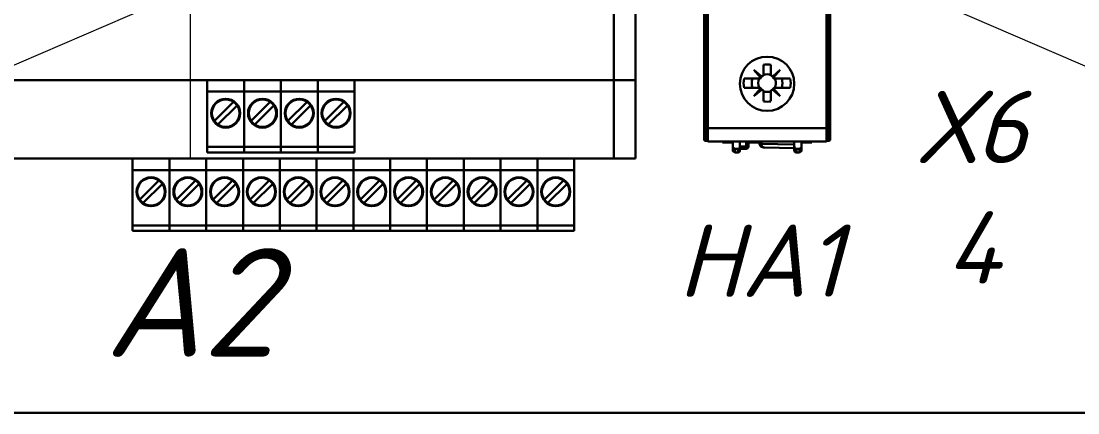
# Model space of a CAD drawing. Header units: millimetres. Extents: x 0 to 53000, y -591 to 24400.
# Drawn here: x 6993.2 to 7139.1, y 2835 to 2889.2 of the extents above; entities that cross this region are included whole.
import ezdxf
from ezdxf.enums import TextEntityAlignment as Align

# ---------------------------------------------------------------- set-up
doc = ezdxf.new("R2010")
doc.units = ezdxf.units.MM
doc.layers.add('КК перф 40х60', color=6, linetype='Continuous', lineweight=30)
doc.layers.add('Основная', color=7, linetype='Continuous', lineweight=30)
doc.layers.add('Привязки', color=2, linetype='Continuous', lineweight=0, plot=False, transparency=0.8)
doc.styles.add('текст', font='isocpeui.ttf')

# ---------------------------------------------------------------- blocks, each defined once
blk = doc.blocks.new('ПР200')
for p, q in [((120, -34), (120, -22.5)), ((123, -22.5), (123, -34)), ((120, -34), (3, -34)), ((63.88, -34), (63.88, -34.6)), ((63.88, -34.6), (63.88, -34.97)), ((63.88, -34.97), (63.88, -35.57)), ((68.96, -34), (68.96, -34.6)), ((68.96, -34.6), (68.96, -34.97)), ((68.96, -34.97), (68.96, -35.57)), ((74.04, -34), (74.04, -34.6)), ((74.04, -34.6), (74.04, -34.97)), ((74.04, -34.97), (74.04, -35.57)), ((79.12, -34), (79.12, -34.6)), ((79.12, -34.6), (79.12, -34.97)), ((79.12, -34.97), (79.12, -35.57)), ((84.2, -34), (84.2, -34.6)), ((84.2, -34.6), (84.2, -34.97)), ((84.2, -34.97), (84.2, -35.57)), ((123, -34), (120, -34)), ((120, -44.85), (120, -34)), ((123, -34), (123, -44.85)), ((68.96, -35.57), (63.88, -35.57)), ((63.88, -35.57), (63.88, -43)), ((74.04, -35.57), (68.96, -35.57)), ((68.96, -35.57), (68.96, -43)), ((79.12, -35.57), (74.04, -35.57)), ((74.04, -35.57), (74.04, -43)), ((84.2, -35.57), (79.12, -35.57)), ((79.12, -35.57), (79.12, -43)), ((84.2, -35.57), (84.2, -43)), ((67.49, -37.01), (64.86, -39.64)), ((65.35, -40.13), (67.98, -37.5)), ((72.57, -37.01), (69.94, -39.64)), ((70.43, -40.13), (73.06, -37.5)), ((77.65, -37.01), (75.02, -39.64)), ((75.51, -40.13), (78.14, -37.5)), ((82.73, -37.01), (80.1, -39.64)), ((80.59, -40.13), (83.22, -37.5)), ((63.88, -43), (63.88, -43.2)), ((68.96, -43.22), (63.88, -43.22)), ((63.88, -43.22), (63.88, -44)), ((68.96, -43), (68.96, -43.2)), ((74.04, -43.22), (68.96, -43.22)), ((68.96, -43.22), (68.96, -44)), ((74.04, -43), (74.04, -43.2)), ((74.04, -43.2), (74.04, -43.22)), ((79.12, -43.22), (74.04, -43.22)), ((74.04, -43.22), (74.04, -44)), ((79.12, -43), (79.12, -43.2)), ((79.12, -43.2), (79.12, -43.22)), ((84.2, -43.22), (79.12, -43.22)), ((79.12, -43.22), (79.12, -44)), ((84.2, -43), (84.2, -43.2)), ((84.2, -43.2), (84.2, -43.22)), ((84.2, -43.22), (84.2, -44)), ((120, -44.85), (3, -44.85)), ((53.57, -44.85), (53.57, -46.42)), ((58.65, -44.85), (58.65, -46.42)), ((63.73, -44.85), (63.73, -46.42)), ((84.2, -44), (63.88, -44)), ((68.81, -44.85), (68.81, -46.42)), ((73.89, -44.85), (73.89, -46.42)), ((78.97, -44.85), (78.97, -46.42)), ((84.05, -44.85), (84.05, -46.42)), ((89.13, -44.85), (89.13, -46.42)), ((94.21, -44.85), (94.21, -46.42)), ((99.29, -44.85), (99.29, -46.42)), ((104.37, -44.85), (104.37, -46.42)), ((109.45, -44.85), (109.45, -46.42)), ((114.53, -44.85), (114.53, -46.42)), ((123, -44.85), (120, -44.85)), ((58.65, -46.42), (53.57, -46.42)), ((53.57, -46.42), (53.57, -54.85)), ((58.65, -46.42), (58.65, -54.85)), ((63.73, -46.42), (58.65, -46.42)), ((63.73, -46.42), (63.73, -54.85)), ((68.81, -46.42), (63.73, -46.42)), ((68.81, -46.42), (68.81, -54.85)), ((73.89, -46.42), (68.81, -46.42)), ((73.89, -46.42), (73.89, -54.85)), ((78.97, -46.42), (73.89, -46.42)), ((78.97, -46.42), (78.97, -54.85)), ((84.05, -46.42), (78.97, -46.42)), ((89.13, -46.42), (84.05, -46.42)), ((84.05, -46.42), (84.05, -54.85)), ((94.21, -46.42), (89.13, -46.42)), ((89.13, -46.42), (89.13, -54.85)), ((94.21, -46.42), (94.21, -54.85)), ((99.29, -46.42), (94.21, -46.42)), ((99.29, -46.42), (99.29, -54.85)), ((104.37, -46.42), (99.29, -46.42)), ((109.45, -46.42), (104.37, -46.42)), ((104.37, -46.42), (104.37, -54.85)), ((109.45, -46.42), (109.45, -54.85)), ((114.53, -46.42), (109.45, -46.42)), ((114.53, -46.42), (114.53, -54.85)), ((57.18, -47.86), (54.55, -50.49)), ((62.26, -47.86), (59.63, -50.49)), ((67.34, -47.86), (64.71, -50.49)), ((72.42, -47.86), (69.79, -50.49)), ((77.5, -47.86), (74.87, -50.49)), ((82.58, -47.86), (79.95, -50.49)), ((87.66, -47.86), (85.03, -50.49)), ((92.74, -47.86), (90.11, -50.49)), ((97.82, -47.86), (95.19, -50.49)), ((102.9, -47.86), (100.27, -50.49)), ((107.98, -47.86), (105.35, -50.49)), ((113.06, -47.86), (110.43, -50.49)), ((55.04, -50.98), (57.67, -48.35)), ((60.12, -50.98), (62.75, -48.35)), ((65.2, -50.98), (67.83, -48.35)), ((70.28, -50.98), (72.91, -48.35)), ((75.36, -50.98), (77.99, -48.35)), ((80.44, -50.98), (83.07, -48.35)), ((85.52, -50.98), (88.15, -48.35)), ((90.6, -50.98), (93.23, -48.35)), ((95.68, -50.98), (98.31, -48.35)), ((100.76, -50.98), (103.39, -48.35)), ((105.84, -50.98), (108.47, -48.35)), ((110.92, -50.98), (113.55, -48.35)), ((114.53, -54.07), (53.57, -54.07)), ((114.53, -54.85), (53.57, -54.85))]:
    blk.add_line(p, q)
for centre, radius in [((66.42, -38.57), 2), ((66.42, -38.57), 1.9), ((71.5, -38.57), 2), ((71.5, -38.57), 1.9), ((76.58, -38.57), 2), ((76.58, -38.57), 1.9), ((81.66, -38.57), 2), ((81.66, -38.57), 1.9), ((56.11, -49.42), 2), ((56.11, -49.42), 1.9), ((61.19, -49.42), 2), ((61.19, -49.42), 1.9), ((66.27, -49.42), 2), ((66.27, -49.42), 1.9), ((71.35, -49.42), 2), ((71.35, -49.42), 1.9), ((76.43, -49.42), 2), ((76.43, -49.42), 1.9), ((81.51, -49.42), 2), ((81.51, -49.42), 1.9), ((86.59, -49.42), 2), ((86.59, -49.42), 1.9), ((91.67, -49.42), 2), ((91.67, -49.42), 1.9), ((96.75, -49.42), 2), ((96.75, -49.42), 1.9), ((101.83, -49.42), 2), ((101.83, -49.42), 1.9), ((106.91, -49.42), 2), ((106.91, -49.42), 1.9), ((111.99, -49.42), 2), ((111.99, -49.42), 1.9)]:
    blk.add_circle(centre, radius)
for centre, start, end in [((66.42, -38.57), 34.3365, 55.6635), ((71.5, -38.57), 34.3365, 55.6635), ((76.58, -38.57), 34.3365, 55.6635), ((81.66, -38.57), 34.3365, 55.6635), ((66.42, -38.57), 214.3365, 235.6635), ((71.5, -38.57), 214.3365, 235.6635), ((76.58, -38.57), 214.3365, 235.6635), ((81.66, -38.57), 214.3365, 235.6635), ((56.11, -49.42), 34.3365, 55.6635), ((61.19, -49.42), 34.3365, 55.6635), ((66.27, -49.42), 34.3365, 55.6635), ((71.35, -49.42), 34.3365, 55.6635), ((76.43, -49.42), 34.3365, 55.6635), ((81.51, -49.42), 34.3365, 55.6635), ((86.59, -49.42), 34.3365, 55.6635), ((91.67, -49.42), 34.3365, 55.6635), ((96.75, -49.42), 34.3365, 55.6635), ((101.83, -49.42), 34.3365, 55.6635), ((106.91, -49.42), 34.3365, 55.6635), ((111.99, -49.42), 34.3365, 55.6635), ((56.11, -49.42), 214.3365, 235.6635), ((61.19, -49.42), 214.3365, 235.6635), ((66.27, -49.42), 214.3365, 235.6635), ((71.35, -49.42), 214.3365, 235.6635), ((76.43, -49.42), 214.3365, 235.6635), ((81.51, -49.42), 214.3365, 235.6635), ((86.59, -49.42), 214.3365, 235.6635), ((91.67, -49.42), 214.3365, 235.6635), ((96.75, -49.42), 214.3365, 235.6635), ((101.83, -49.42), 214.3365, 235.6635), ((106.91, -49.42), 214.3365, 235.6635), ((111.99, -49.42), 214.3365, 235.6635)]:
    blk.add_arc(centre, 1.89, start, end)
at = {"layer": 'Привязки', "ltscale": 0.4}
blk.add_line((61.5, 44.85), (61.5, -44.85), dxfattribs=at)
at = {"style": 'текст'}
blk.add_attdef('НАИМЕНОВАНИЕ', text='', height=10, dxfattribs=at).set_placement((61.5, -64.73), align=Align.MIDDLE_CENTER)
blk = doc.blocks.new('Звонок HA')
at = {"layer": 'Основная'}
for p, q in [((16.91, -42.5), (16.91, 42.5)), ((17.4, -42.2), (17.4, 42.2)), ((0.49, -42.5), (0.49, -5.74)), ((16.91, -42.5), (16.91, -5.74)), ((0, -6.61), (0, -42.2)), ((0.2, -6.45), (0.2, -42.4)), ((17.2, -42.4), (17.2, -6.45)), ((8.18, -33.26), (8.18, -31.88)), ((9.22, -33.26), (9.22, -31.88)), ((7.87, -33.44), (6.88, -32.58)), ((6.88, -32.58), (7.8, -33.64)), ((7.8, -33.64), (7.9, -33.53)), ((9.49, -33.53), (9.6, -33.64)), ((10.52, -32.58), (9.51, -33.45)), ((9.6, -33.64), (10.52, -32.58)), ((5.51, -33.75), (7.7, -33.75)), ((9.69, -33.75), (11.88, -33.75)), ((7.7, -35.05), (5.51, -35.05)), ((7.8, -35.16), (6.88, -36.22)), ((6.88, -36.22), (7.87, -35.36)), ((7.9, -35.27), (7.8, -35.16)), ((8.18, -36.92), (8.18, -35.54)), ((9.22, -35.54), (9.22, -36.92)), ((9.6, -35.16), (9.5, -35.27)), ((9.53, -35.36), (10.52, -36.22)), ((10.52, -36.22), (9.6, -35.16)), ((11.88, -35.05), (9.7, -35.05)), ((0.2, -40.63), (0.49, -40.63)), ((16.91, -40.64), (0.49, -40.64)), ((17.2, -40.63), (16.91, -40.63)), ((0.2, -42.4), (0.49, -42.4)), ((16.91, -42.5), (0.49, -42.5)), ((2.55, -42.6), (2.55, -42.5)), ((2.55, -42.6), (3.95, -42.6)), ((2.85, -42.6), (2.85, -42.5)), ((3.95, -43.83), (3.95, -42.5)), ((4.25, -43.5), (3.95, -43.26)), ((4.65, -43.5), (4.25, -43.5)), ((4.25, -44), (4.25, -43.5)), ((4.65, -44), (4.65, -43.5)), ((4.95, -43.7), (4.95, -42.5)), ((5.82, -43.18), (4.95, -43.19)), ((5.82, -43.48), (4.95, -43.49)), ((5.82, -42.5), (5.82, -43.18)), ((5.82, -43.18), (6.12, -43.18)), ((5.82, -43.48), (5.82, -43.18)), ((6.12, -42.5), (6.12, -43.18)), ((7.66, -42.6), (6.12, -42.6)), ((6.5, -42.6), (6.5, -42.5)), ((7.66, -42.5), (7.66, -42.81)), ((7.9, -42.81), (7.66, -42.81)), ((7.9, -42.5), (7.9, -42.81)), ((7.9, -42.81), (12.45, -42.88)), ((8.33, -43.31), (12.45, -43.38)), ((12.45, -42.5), (12.45, -43.7)), ((13.15, -43.5), (12.75, -43.5)), ((12.75, -43.5), (12.75, -44)), ((13.15, -43.5), (13.45, -43.26)), ((13.15, -44), (13.15, -43.5)), ((13.45, -43.83), (13.45, -42.5)), ((14.85, -42.6), (13.45, -42.6)), ((14.55, -42.6), (14.55, -42.5)), ((14.85, -42.6), (14.85, -42.5)), ((17.2, -42.4), (16.91, -42.4)), ((4.25, -44), (3.95, -43.83)), ((4.65, -44), (4.25, -44)), ((13.15, -44), (12.75, -44)), ((13.15, -44), (13.45, -43.83))]:
    blk.add_line(p, q, dxfattribs=at)
blk.add_lwpolyline([(7.66, -42.81), (7.66, -42.83), (7.66, -42.88), (7.68, -42.93), (7.7, -42.98), (7.72, -43.03), (7.76, -43.08), (7.8, -43.12), (7.85, -43.16), (7.9, -43.2), (7.96, -43.23), (8.02, -43.26), (8.09, -43.28), (8.16, -43.3), (8.23, -43.31), (8.31, -43.31), (8.33, -43.31)], dxfattribs=at)
blk.add_circle((8.7, -34.5), 3.75, dxfattribs=at)
for centre, radius, start, end in [((8.7, -34.4), 2.58, 78.463, 101.537), ((7.7, -33.55), 0.2, 270, 45.573), ((7.99, -33.26), 0.2, 225.573, 0), ((8.7, -34.4), 1.22, 65.0308, 114.9692), ((9.41, -33.26), 0.2, 180, 313.0821), ((9.69, -33.55), 0.2, 133.0821, 270), ((8.7, -34.4), 3.25, 168.4677, 191.5323), ((8.7, -34.4), 2.12, 162.1391, 197.8609), ((8.7, -34.4), 1.22, 147.8061, 212.1939), ((8.7, -34.4), 1.22, 0, 32.1939), ((8.7, -34.4), 1.22, 327.8061, 0), ((8.7, -34.4), 2.12, 342.1391, 17.8609), ((8.7, -34.4), 3.25, 348.463, 11.537), ((7.7, -35.25), 0.2, 314.427, 90), ((7.99, -35.54), 0.2, 0, 134.427), ((8.7, -34.4), 1.22, 245.0308, 294.9692), ((9.41, -35.54), 0.2, 45.4387, 180), ((9.7, -35.25), 0.2, 90, 225.4387), ((8.7, -34.4), 2.58, 258.463, 281.537), ((0.2, -42.2), 0.2, 180, 270), ((17.2, -42.2), 0.2, 270, 0), ((4.65, -43.7), 0.3, 270, 0), ((5.82, -43.18), 0.3, 270.5773, 0.0001), ((12.75, -43.7), 0.3, 180, 270)]:
    blk.add_arc(centre, radius, start, end, dxfattribs=at)
for centre, major_axis, start_param, end_param in [((4.65, -43.08), (0, 0.424), 3.141593, 4.712389), ((12.75, -43.08), (0, -0.424), -1.570796, 0)]:
    blk.add_ellipse(centre, major_axis=major_axis, ratio=0.707107, start_param=start_param, end_param=end_param, dxfattribs=at)
for points, knots in [([(0, -40.62), (0, -40.62), (0, -40.62), (0, -40.62), (0.01, -40.62), (0.02, -40.62), (0.04, -40.63), (0.06, -40.63), (0.09, -40.63), (0.12, -40.63), (0.16, -40.63), (0.19, -40.63), (0.2, -40.63)], [0, 0, 0, 0, 0.008294, 0.024077, 0.048626, 0.082035, 0.174467, 0.298258, 0.448803, 0.620399, 0.806492, 1, 1, 1, 1]), ([(17.4, -40.62), (17.4, -40.62), (17.4, -40.62), (17.4, -40.62), (17.39, -40.62), (17.38, -40.62), (17.36, -40.63), (17.34, -40.63), (17.31, -40.63), (17.28, -40.63), (17.24, -40.63), (17.21, -40.63), (17.2, -40.63)], [0, 0, 0, 0, 0.008294, 0.024077, 0.048626, 0.082035, 0.174467, 0.298258, 0.448803, 0.620399, 0.806493, 1, 1, 1, 1]), ([(7.9, -42.81), (7.9, -42.84), (7.91, -42.92), (7.94, -43.02), (7.99, -43.11), (8.04, -43.19), (8.11, -43.24), (8.18, -43.28), (8.25, -43.31), (8.3, -43.31), (8.33, -43.31)], [0, 0, 0, 0, 0.154622, 0.302409, 0.439693, 0.566093, 0.683071, 0.7928, 0.897644, 1, 1, 1, 1])]:
    blk.add_open_spline(points, degree=3, knots=knots, dxfattribs=at)
at = {"layer": 'Основная', "style": 'текст'}
blk.add_attdef('№', text='', height=10, dxfattribs=at).set_placement((7.75, -58.95), align=Align.MIDDLE_CENTER)

msp = doc.modelspace()

# ---------------------------------------------------------------- linework, layer by layer
at = {"layer": 'КК перф 40х60'}
msp.add_line((6880.98149, 2834.99999), (7250.98149, 2834.99999), dxfattribs=at)
at = {"layer": 'Привязки'}
for p, q in [((6880.97269, 2834.99999), (7250.99249, 2994.99997)), ((6880.99248, 2994.99997), (7250.98149, 2834.99999)), ((8088.52201, 2834.99999), (5187.39473, 2834.99999))]:
    msp.add_line(p, q, dxfattribs=at)

# ---------------------------------------------------------------- block references
at = {"layer": 'Основная'}
ref = msp.add_blockref('ПР200', (6954.99243, 2914.99998), dxfattribs=at)
ref.add_attrib('НАИМЕНОВАНИЕ', 'А2', dxfattribs={"layer": '0', "height": 15, "style": 'текст'}).set_placement((7016.49243, 2850.27184), align=Align.MIDDLE_CENTER)
msp.add_blockref('Звонок HA', (7087.47367, 2914.99998), dxfattribs=at).add_auto_attribs({'№': 'HA1'})

# ---------------------------------------------------------------- texts
at = {"layer": 'Основная', "insert": (7124.62367, 2879.53578), "char_height": 10, "attachment_point": 2, "style": 'текст'}
msp.add_mtext_dynamic_manual_height_columns('Х6\\P4', width=16, gutter_width=200, heights=[0], dxfattribs=at)

doc.saveas('drawing.dxf')
